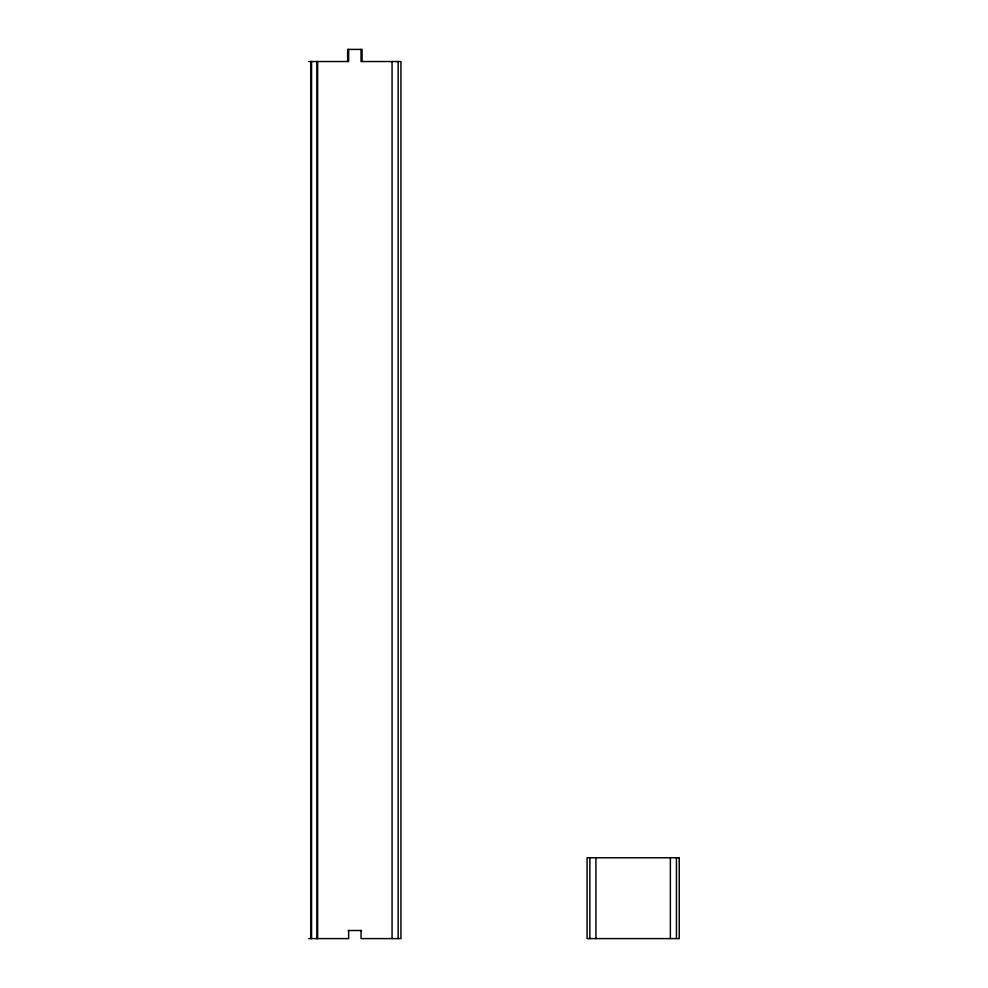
<?xml version="1.0" encoding="UTF-8"?>
<svg xmlns="http://www.w3.org/2000/svg" width="988" height="988" viewBox="0 0 988 988"><rect width="100%" height="100%" fill="white"/><g stroke="black" fill="none" stroke-linecap="round" stroke-linejoin="round"><path stroke-width="1.48" d="M308.775 61.528L348.653 61.528L348.653 49.4M348.122 930.511L361.583 930.511M308.775 938.6L348.653 938.6L348.653 930.511M676.447 857.769L676.447 938.6M670.37 857.769L670.37 938.6M595.937 857.769L595.937 938.6M589.861 857.769L589.861 938.6M398.139 61.528L398.139 938.6M392.063 61.528L392.063 938.6M362.053 61.528L362.053 49.4L347.64 49.4L347.64 61.528M361.04 49.4L361.04 61.528L400.93 61.528L400.93 938.6L361.04 938.6L361.04 930.511M317.63 61.528L317.63 938.6M316.926 61.528L316.926 938.6M311.553 61.528L311.553 938.6M310.738 61.528L310.738 938.6M679.225 857.769L587.07 857.769L587.07 938.6L679.225 938.6L679.225 857.769"/></g></svg>
